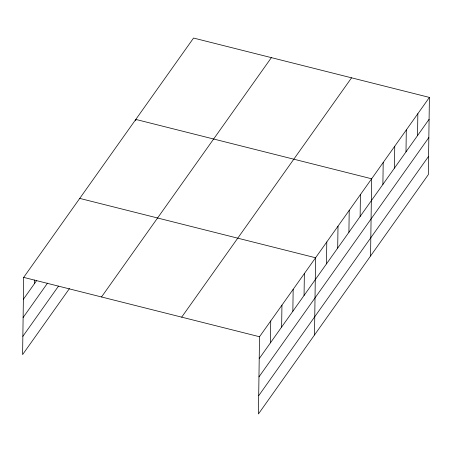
<?xml version="1.0" encoding="UTF-8"?>
<svg xmlns="http://www.w3.org/2000/svg" width="452" height="452" viewBox="0 0 452 452"><rect width="100%" height="100%" fill="white"/><g stroke="black" fill="none" stroke-linecap="round" stroke-linejoin="round"><path stroke-width="0.68" d="M429.4 97.412L259.521 336.74L258.442 413.947L428.321 174.619L429.4 97.412L193.558 38.053L23.679 277.381L22.6 354.588L69.45 288.585M34.584 283.483L34.634 280.059M135.781 120.791L135.798 119.424L371.64 178.783L370.561 255.99M270.426 342.842L270.731 320.948M281.636 327.05L281.946 305.151M292.851 311.253L293.156 289.353M304.06 295.455L304.365 273.562M314.502 334.972L315.581 257.764L79.738 198.4M326.485 263.866L326.79 241.967M337.7 248.069L338.006 226.175M348.91 232.277L349.215 210.378M360.125 216.48L360.43 194.58M382.889 184.41L383.194 162.511M394.438 168.133L394.743 146.239M405.992 151.861L406.297 129.961M417.541 135.583L417.846 113.689M23.374 299.275L36.589 280.664M23.12 317.53L47.545 283.116M22.854 336.333L58.494 286.127M101.508 296.97L271.386 57.641M181.693 317.151L351.571 77.823M259.216 358.639L429.095 119.311M258.956 376.895L428.841 137.561M258.697 395.698L428.575 156.369M23.679 277.381L259.521 336.74"/></g></svg>
